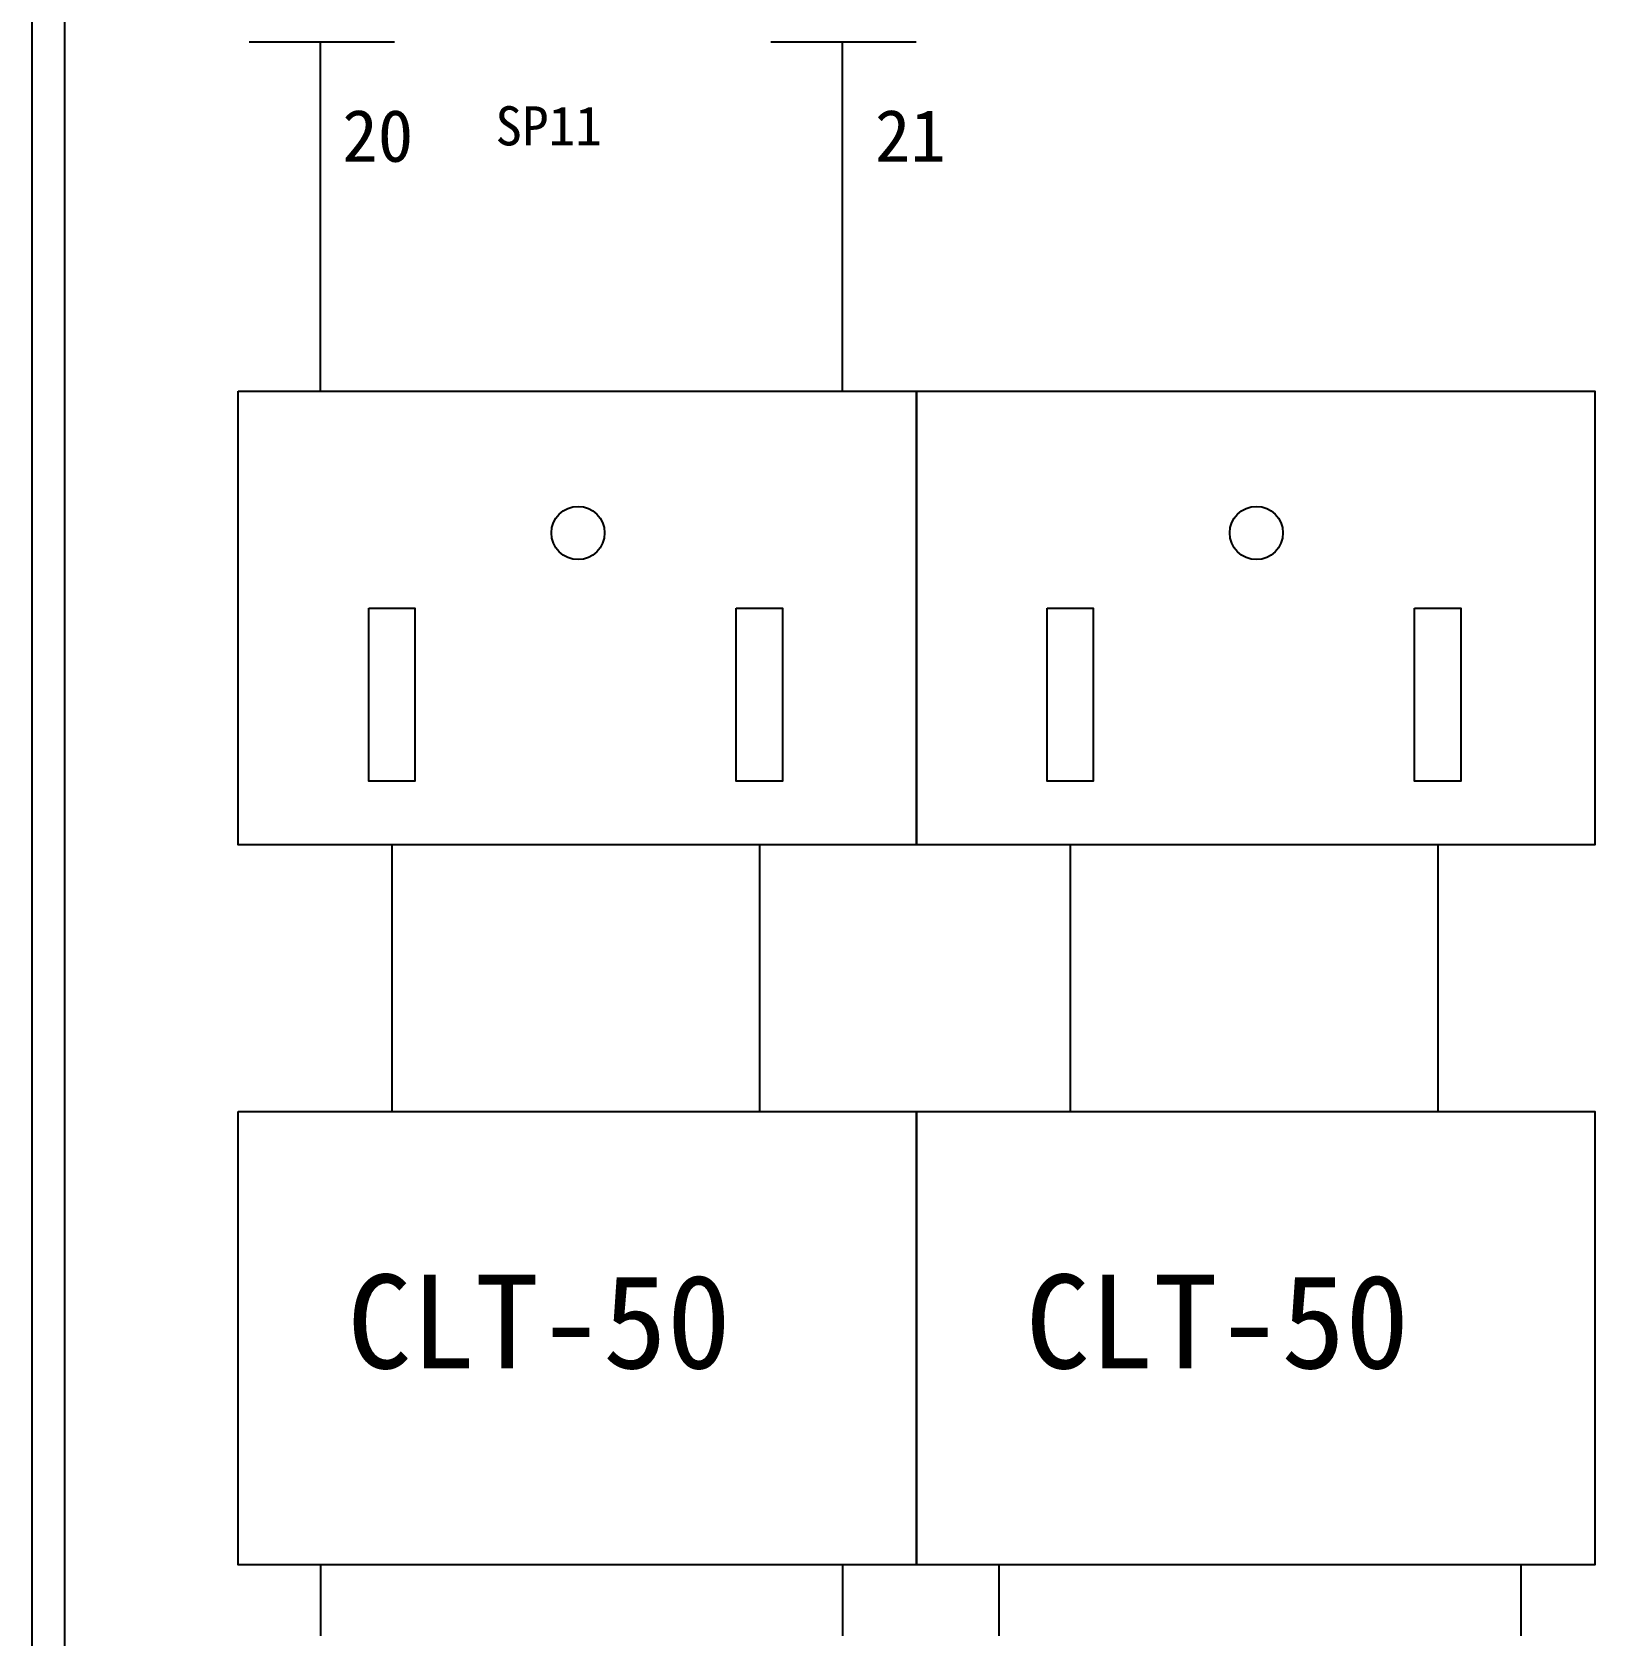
# Model space of a CAD drawing. Extents: x 10 to 297, y 3 to 207.
# Drawn here: x 10 to 69.9, y 49.3 to 110.8 of the extents above; entities that cross this region are included whole.
import ezdxf

# ---------------------------------------------------------------- set-up
doc = ezdxf.new("R2010")
doc.units = 0
doc.layers.get('0').update_dxf_attribs({"linetype": 'CONTINUOUS'})
doc.layers.add('圖框層', color=7, linetype='CONTINUOUS')
doc.layers.add('標尺寸層', color=3, linetype='CONTINUOUS')
doc.styles.add('STSL', font='kaiu.ttf')

msp = doc.modelspace()

# ---------------------------------------------------------------- linework, layer by layer
for p, q in [((21.042, 110.424), (21.042, 104.562)), ((41.042, 110.424), (41.042, 104.562)), ((21.042, 104.562), (21.045, 97.029)), ((41.042, 104.562), (41.045, 97.029)), ((21.053, 52.047), (21.054, 49.326)), ((41.053, 52.047), (41.054, 49.326)), ((47.046, 52.047), (47.047, 49.326)), ((67.046, 52.047), (67.047, 49.326))]:
    msp.add_line(p, q)
at = {"layer": '圖框層', "color": 7}
for p, q in [((10, 3), (10, 206.969)), ((11.25, 4.25), (11.25, 205.719))]:
    msp.add_line(p, q, dxfattribs=at)
at = {"layer": '標尺寸層', "color": 7}
for p, q in [((18.314, 110.424), (23.882, 110.424)), ((21.042, 110.424), (21.042, 104.562)), ((38.314, 110.424), (43.882, 110.424)), ((23.786, 79.652), (23.786, 69.424)), ((37.869, 79.652), (37.869, 69.424)), ((49.779, 79.652), (49.779, 69.424)), ((63.861, 79.652), (63.861, 69.424))]:
    msp.add_line(p, q, dxfattribs=at)
for points in [[(17.9, 97.029), (43.893, 97.029), (43.893, 79.652), (17.9, 79.652)], [(43.893, 97.029), (69.885, 97.029), (69.885, 79.652), (43.893, 79.652)], [(22.901, 88.713), (24.671, 88.713), (24.671, 82.086), (22.901, 82.086)], [(36.984, 88.713), (38.753, 88.713), (38.753, 82.086), (36.984, 82.086)], [(48.894, 88.713), (50.663, 88.713), (50.663, 82.086), (48.894, 82.086)], [(62.976, 88.713), (64.746, 88.713), (64.746, 82.086), (62.976, 82.086)], [(17.9, 69.424), (43.893, 69.424), (43.893, 52.047), (17.9, 52.047)], [(43.893, 69.424), (69.885, 69.424), (69.885, 52.047), (43.893, 52.047)]]:
    msp.add_lwpolyline(points, close=True, dxfattribs=at)
for centre in [(30.92, 91.6), (56.913, 91.6)]:
    msp.add_circle(centre, 1.02, dxfattribs=at)

# ---------------------------------------------------------------- texts
at = {"layer": '圖框層', "color": 4, "style": 'STSL'}
for s, height, p in [('20', 2, (21.886, 105.827)), ('SP11', 1.5, (27.754, 106.454)), ('21', 2, (42.295, 105.827)), ('CLT-50', 3.6, (22.08, 59.578)), ('CLT-50', 3.6, (48.073, 59.578))]:
    msp.add_text(s, height=height, dxfattribs=at).set_placement(p)

doc.saveas('drawing.dxf')
